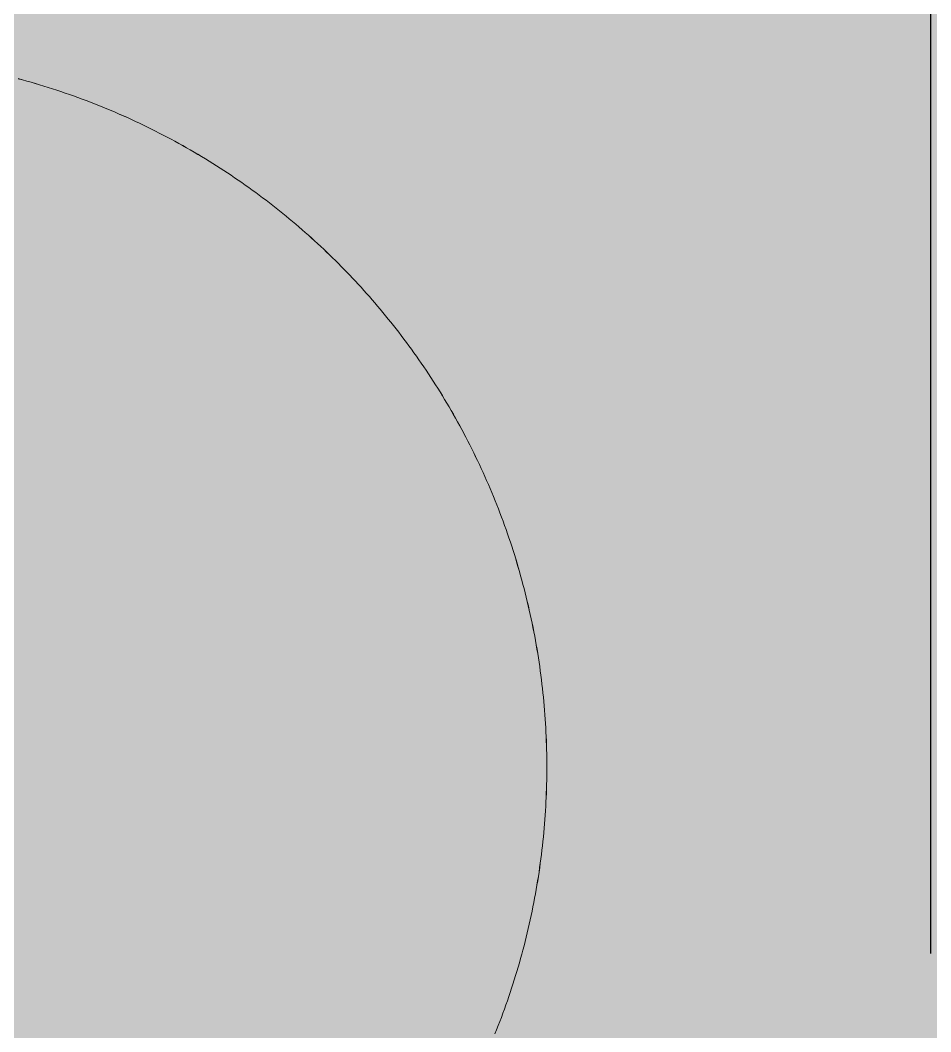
# Model space of a CAD drawing. Header units: millimetres. Extents: x 5622 to 8918, y 2044 to 6634.
# Drawn here: x 8594.412 to 8598.563, y 4895.119 to 4899.733 of the extents above; entities that cross this region are included whole.
import ezdxf

# ---------------------------------------------------------------- set-up
doc = ezdxf.new("R2010")
doc.units = ezdxf.units.MM
doc.linetypes.add('NASCOSTA', pattern=[9.525, 6.35, -3.175])
for name, color, linetype, lineweight in [('F_ARREDI', 7, 'Continuous', 5), ('F_FERRAMENTA', 253, 'Continuous', 5), ('F_MULTI laminato OPACO_retino', 1, 'Continuous', 5), ('F_Proiezioni', 253, 'NASCOSTA', 9)]:
    doc.layers.add(name, color=color, linetype=linetype, lineweight=lineweight)

# ---------------------------------------------------------------- blocks, each defined once
blk = doc.blocks.new("LIBRERIA_ingresso-living_sez._B.B'")
at = {"layer": 'F_MULTI laminato OPACO_retino', "true_color": 0x636466}
h = blk.add_hatch(color=251, dxfattribs=at)
h.dxf.hatch_style = 1
h.paths.add_polyline_path([(41313.1315, 11071.1262), (41913.1315, 11071.1262), (41913.1315, 13145.6262), (41313.1315, 13145.6262)])
at = {"layer": 'F_MULTI laminato OPACO_retino', "true_color": 0x939598}
h = blk.add_hatch(color=252, dxfattribs=at)
h.dxf.hatch_style = 1
h.paths.add_polyline_path([(41313.1315, 13145.6262), (41613.1315, 13145.6262), (41613.1315, 11071.1262), (41313.1315, 11071.1262)])
at = {"layer": 'F_Proiezioni', "color": 1}
for p, q in [((41594.1315, 12245.6259), (41594.1315, 12308.6259)), ((41589.9906, 12306.7603), (41589.9709, 12306.7656)), ((41590.0103, 12306.7548), (41589.9906, 12306.7603)), ((41590.0299, 12306.7492), (41590.0103, 12306.7548)), ((41590.0495, 12306.7435), (41590.0299, 12306.7492)), ((41590.0691, 12306.7377), (41590.0495, 12306.7435)), ((41590.0886, 12306.7317), (41590.0691, 12306.7377)), ((41590.1081, 12306.7257), (41590.0886, 12306.7317)), ((41590.1276, 12306.7195), (41590.1081, 12306.7257)), ((41590.147, 12306.7131), (41590.1276, 12306.7195)), ((41590.1664, 12306.7067), (41590.147, 12306.7131)), ((41590.1857, 12306.7002), (41590.1664, 12306.7067)), ((41590.205, 12306.6935), (41590.1857, 12306.7002)), ((41590.2242, 12306.6867), (41590.205, 12306.6935)), ((41590.2434, 12306.6798), (41590.2242, 12306.6867)), ((41590.2625, 12306.6728), (41590.2434, 12306.6798)), ((41590.2816, 12306.6656), (41590.2625, 12306.6728)), ((41590.3006, 12306.6583), (41590.2816, 12306.6656)), ((41590.3196, 12306.651), (41590.3006, 12306.6583)), ((41590.3385, 12306.6435), (41590.3196, 12306.651)), ((41590.3573, 12306.6359), (41590.3385, 12306.6435)), ((41590.3761, 12306.6281), (41590.3573, 12306.6359)), ((41590.3949, 12306.6203), (41590.3761, 12306.6281)), ((41590.4136, 12306.6124), (41590.3949, 12306.6203)), ((41590.4322, 12306.6043), (41590.4136, 12306.6124)), ((41590.4507, 12306.5961), (41590.4322, 12306.6043)), ((41590.4692, 12306.5878), (41590.4507, 12306.5961)), ((41590.4877, 12306.5794), (41590.4692, 12306.5878)), ((41590.5061, 12306.5709), (41590.4877, 12306.5794)), ((41590.5244, 12306.5623), (41590.5061, 12306.5709)), ((41590.5426, 12306.5536), (41590.5244, 12306.5623)), ((41590.5608, 12306.5447), (41590.5426, 12306.5536)), ((41590.5789, 12306.5358), (41590.5608, 12306.5447)), ((41590.5969, 12306.5267), (41590.5789, 12306.5358)), ((41590.6149, 12306.5176), (41590.5969, 12306.5267)), ((41590.6328, 12306.5083), (41590.6149, 12306.5176)), ((41590.6506, 12306.499), (41590.6328, 12306.5083)), ((41590.6684, 12306.4895), (41590.6506, 12306.499)), ((41590.6861, 12306.48), (41590.6684, 12306.4895)), ((41590.7037, 12306.4703), (41590.6861, 12306.48)), ((41590.7212, 12306.4605), (41590.7037, 12306.4703)), ((41590.7387, 12306.4507), (41590.7212, 12306.4605)), ((41590.756, 12306.4407), (41590.7387, 12306.4507)), ((41590.7733, 12306.4307), (41590.756, 12306.4407)), ((41590.7906, 12306.4205), (41590.7733, 12306.4307)), ((41590.8077, 12306.4103), (41590.7906, 12306.4205)), ((41590.8248, 12306.3999), (41590.8077, 12306.4103)), ((41590.8417, 12306.3895), (41590.8248, 12306.3999)), ((41590.8586, 12306.379), (41590.8417, 12306.3895)), ((41590.8755, 12306.3684), (41590.8586, 12306.379)), ((41590.8922, 12306.3577), (41590.8755, 12306.3684)), ((41590.9088, 12306.3469), (41590.8922, 12306.3577)), ((41590.9254, 12306.336), (41590.9088, 12306.3469)), ((41590.9418, 12306.325), (41590.9254, 12306.336)), ((41590.9582, 12306.314), (41590.9418, 12306.325)), ((41590.9745, 12306.3028), (41590.9582, 12306.314)), ((41590.9907, 12306.2916), (41590.9745, 12306.3028)), ((41591.0068, 12306.2803), (41590.9907, 12306.2916)), ((41591.0228, 12306.2689), (41591.0068, 12306.2803)), ((41591.0387, 12306.2575), (41591.0228, 12306.2689)), ((41591.0545, 12306.2459), (41591.0387, 12306.2575)), ((41591.0703, 12306.2343), (41591.0545, 12306.2459)), ((41591.0859, 12306.2226), (41591.0703, 12306.2343)), ((41591.1014, 12306.2108), (41591.0859, 12306.2226)), ((41591.1169, 12306.199), (41591.1014, 12306.2108)), ((41591.1322, 12306.187), (41591.1169, 12306.199)), ((41591.1475, 12306.1751), (41591.1322, 12306.187)), ((41591.1626, 12306.163), (41591.1475, 12306.1751)), ((41591.1777, 12306.1509), (41591.1626, 12306.163)), ((41591.1927, 12306.1387), (41591.1777, 12306.1509)), ((41591.2075, 12306.1264), (41591.1927, 12306.1387)), ((41591.2223, 12306.1141), (41591.2075, 12306.1264)), ((41591.2369, 12306.1017), (41591.2223, 12306.1141)), ((41591.2515, 12306.0892), (41591.2369, 12306.1017)), ((41591.2659, 12306.0767), (41591.2515, 12306.0892)), ((41591.2803, 12306.0642), (41591.2659, 12306.0767)), ((41591.2945, 12306.0515), (41591.2803, 12306.0642)), ((41591.3087, 12306.0388), (41591.2945, 12306.0515)), ((41591.3227, 12306.0261), (41591.3087, 12306.0388)), ((41591.3367, 12306.0133), (41591.3227, 12306.0261)), ((41591.3505, 12306.0005), (41591.3367, 12306.0133)), ((41591.3642, 12305.9876), (41591.3505, 12306.0005)), ((41591.3778, 12305.9746), (41591.3642, 12305.9876)), ((41591.3914, 12305.9616), (41591.3778, 12305.9746)), ((41591.4048, 12305.9486), (41591.3914, 12305.9616)), ((41591.4181, 12305.9355), (41591.4048, 12305.9486)), ((41591.4312, 12305.9224), (41591.4181, 12305.9355)), ((41591.4444, 12305.9092), (41591.4312, 12305.9224)), ((41591.4574, 12305.8959), (41591.4444, 12305.9092)), ((41591.4704, 12305.8825), (41591.4574, 12305.8959)), ((41591.4834, 12305.8689), (41591.4704, 12305.8825)), ((41591.4963, 12305.8553), (41591.4834, 12305.8689)), ((41591.5092, 12305.8416), (41591.4963, 12305.8553)), ((41591.5219, 12305.8278), (41591.5092, 12305.8416)), ((41591.5347, 12305.8139), (41591.5219, 12305.8278)), ((41591.5474, 12305.7999), (41591.5347, 12305.8139)), ((41591.56, 12305.7857), (41591.5474, 12305.7999)), ((41591.5726, 12305.7715), (41591.56, 12305.7857)), ((41591.5851, 12305.7572), (41591.5726, 12305.7715)), ((41591.5975, 12305.7428), (41591.5851, 12305.7572)), ((41591.6099, 12305.7283), (41591.5975, 12305.7428)), ((41591.6222, 12305.7137), (41591.6099, 12305.7283)), ((41591.6344, 12305.699), (41591.6222, 12305.7137)), ((41591.6466, 12305.6842), (41591.6344, 12305.699)), ((41591.6587, 12305.6694), (41591.6466, 12305.6842)), ((41591.6707, 12305.6544), (41591.6587, 12305.6694)), ((41591.6827, 12305.6393), (41591.6707, 12305.6544)), ((41591.6946, 12305.6242), (41591.6827, 12305.6393)), ((41591.7064, 12305.6089), (41591.6946, 12305.6242)), ((41591.7181, 12305.5936), (41591.7064, 12305.6089)), ((41591.7298, 12305.5782), (41591.7181, 12305.5936)), ((41591.7414, 12305.5626), (41591.7298, 12305.5782)), ((41591.7529, 12305.547), (41591.7414, 12305.5626)), ((41591.7643, 12305.5313), (41591.7529, 12305.547)), ((41591.7757, 12305.5156), (41591.7643, 12305.5313)), ((41591.787, 12305.4997), (41591.7757, 12305.5156)), ((41591.7981, 12305.4838), (41591.787, 12305.4997)), ((41591.8093, 12305.4677), (41591.7981, 12305.4838)), ((41591.8203, 12305.4516), (41591.8093, 12305.4677)), ((41591.8312, 12305.4354), (41591.8203, 12305.4516)), ((41591.842, 12305.4191), (41591.8312, 12305.4354)), ((41591.8528, 12305.4028), (41591.842, 12305.4191)), ((41591.8635, 12305.3863), (41591.8528, 12305.4028)), ((41591.874, 12305.3698), (41591.8635, 12305.3863)), ((41591.8845, 12305.3532), (41591.874, 12305.3698)), ((41591.8949, 12305.3365), (41591.8845, 12305.3532)), ((41591.9052, 12305.3197), (41591.8949, 12305.3365)), ((41591.9154, 12305.3029), (41591.9052, 12305.3197)), ((41591.9256, 12305.286), (41591.9154, 12305.3029)), ((41591.9356, 12305.269), (41591.9256, 12305.286)), ((41591.9455, 12305.2519), (41591.9356, 12305.269)), ((41591.9553, 12305.2347), (41591.9455, 12305.2519)), ((41591.9651, 12305.2175), (41591.9553, 12305.2347)), ((41591.9747, 12305.2002), (41591.9651, 12305.2175)), ((41591.9843, 12305.1829), (41591.9747, 12305.2002)), ((41591.9937, 12305.1654), (41591.9843, 12305.1829)), ((41592.0031, 12305.1479), (41591.9937, 12305.1654)), ((41592.0123, 12305.1304), (41592.0031, 12305.1479)), ((41592.0214, 12305.1127), (41592.0123, 12305.1304)), ((41592.0305, 12305.095), (41592.0214, 12305.1127)), ((41592.0394, 12305.0773), (41592.0305, 12305.095)), ((41592.0483, 12305.0594), (41592.0394, 12305.0773)), ((41592.057, 12305.0415), (41592.0483, 12305.0594)), ((41592.0656, 12305.0236), (41592.057, 12305.0415)), ((41592.0742, 12305.0055), (41592.0656, 12305.0236)), ((41592.0826, 12304.9874), (41592.0742, 12305.0055)), ((41592.0909, 12304.9693), (41592.0826, 12304.9874)), ((41592.0991, 12304.9511), (41592.0909, 12304.9693)), ((41592.1072, 12304.9328), (41592.0991, 12304.9511)), ((41592.1152, 12304.9145), (41592.1072, 12304.9328)), ((41592.123, 12304.8961), (41592.1152, 12304.9145)), ((41592.1308, 12304.8777), (41592.123, 12304.8961)), ((41592.1385, 12304.8592), (41592.1308, 12304.8777)), ((41592.146, 12304.8406), (41592.1385, 12304.8592)), ((41592.1534, 12304.822), (41592.146, 12304.8406)), ((41592.1607, 12304.8033), (41592.1534, 12304.822)), ((41592.168, 12304.7846), (41592.1607, 12304.8033)), ((41592.1751, 12304.7658), (41592.168, 12304.7846)), ((41592.182, 12304.747), (41592.1751, 12304.7658)), ((41592.1889, 12304.7281), (41592.182, 12304.747)), ((41592.1957, 12304.7092), (41592.1889, 12304.7281)), ((41592.2023, 12304.6902), (41592.1957, 12304.7092)), ((41592.2088, 12304.6712), (41592.2023, 12304.6902)), ((41592.2152, 12304.6521), (41592.2088, 12304.6712)), ((41592.2215, 12304.633), (41592.2152, 12304.6521)), ((41592.2277, 12304.6138), (41592.2215, 12304.633)), ((41592.2338, 12304.5946), (41592.2277, 12304.6138)), ((41592.2397, 12304.5754), (41592.2338, 12304.5946)), ((41592.2455, 12304.5561), (41592.2397, 12304.5754)), ((41592.2512, 12304.5367), (41592.2455, 12304.5561)), ((41592.2568, 12304.5174), (41592.2512, 12304.5367)), ((41592.2623, 12304.498), (41592.2568, 12304.5174)), ((41592.2677, 12304.4785), (41592.2623, 12304.498)), ((41592.2729, 12304.4591), (41592.2677, 12304.4785)), ((41592.278, 12304.4396), (41592.2729, 12304.4591)), ((41592.283, 12304.42), (41592.278, 12304.4396)), ((41592.2879, 12304.4005), (41592.283, 12304.42)), ((41592.2926, 12304.3809), (41592.2879, 12304.4005)), ((41592.2972, 12304.3612), (41592.2926, 12304.3809)), ((41592.3017, 12304.3416), (41592.2972, 12304.3612)), ((41592.3061, 12304.3219), (41592.3017, 12304.3416)), ((41592.3104, 12304.3022), (41592.3061, 12304.3219)), ((41592.3145, 12304.2825), (41592.3104, 12304.3022)), ((41592.3185, 12304.2627), (41592.3145, 12304.2825)), ((41592.3224, 12304.2429), (41592.3185, 12304.2627)), ((41592.3262, 12304.2231), (41592.3224, 12304.2429)), ((41592.3298, 12304.2033), (41592.3262, 12304.2231)), ((41592.3333, 12304.1834), (41592.3298, 12304.2033)), ((41592.3367, 12304.1636), (41592.3333, 12304.1834)), ((41592.34, 12304.1437), (41592.3367, 12304.1636)), ((41592.3431, 12304.1238), (41592.34, 12304.1437)), ((41592.3461, 12304.1039), (41592.3431, 12304.1238)), ((41592.349, 12304.084), (41592.3461, 12304.1039)), ((41592.3518, 12304.0641), (41592.349, 12304.084)), ((41592.3545, 12304.0442), (41592.3518, 12304.0641)), ((41592.357, 12304.0242), (41592.3545, 12304.0442)), ((41592.3594, 12304.0043), (41592.357, 12304.0242)), ((41592.3617, 12303.9843), (41592.3594, 12304.0043)), ((41592.3638, 12303.9644), (41592.3617, 12303.9843)), ((41592.3658, 12303.9444), (41592.3638, 12303.9644)), ((41592.3677, 12303.9244), (41592.3658, 12303.9444)), ((41592.3695, 12303.9045), (41592.3677, 12303.9244)), ((41592.3712, 12303.8845), (41592.3695, 12303.9045)), ((41592.3727, 12303.8646), (41592.3712, 12303.8845)), ((41592.3741, 12303.8446), (41592.3727, 12303.8646)), ((41592.3754, 12303.8247), (41592.3741, 12303.8446)), ((41592.3766, 12303.8048), (41592.3754, 12303.8247)), ((41592.3776, 12303.7848), (41592.3766, 12303.8048)), ((41592.3785, 12303.7649), (41592.3776, 12303.7848)), ((41592.3793, 12303.745), (41592.3785, 12303.7649)), ((41592.38, 12303.7251), (41592.3793, 12303.745)), ((41592.3805, 12303.7052), (41592.38, 12303.7251)), ((41592.381, 12303.6854), (41592.3805, 12303.7052)), ((41592.3813, 12303.6655), (41592.381, 12303.6854)), ((41592.3815, 12303.6457), (41592.3813, 12303.6655)), ((41592.3815, 12303.6259), (41592.3815, 12303.6457)), ((41592.3813, 12303.5862), (41592.3815, 12303.6061)), ((41592.3815, 12303.6061), (41592.3815, 12303.6259)), ((41592.3805, 12303.5464), (41592.381, 12303.5663)), ((41592.381, 12303.5663), (41592.3813, 12303.5862)), ((41592.3793, 12303.5066), (41592.38, 12303.5265)), ((41592.38, 12303.5265), (41592.3805, 12303.5464)), ((41592.3765, 12303.4467), (41592.3776, 12303.4667)), ((41592.3776, 12303.4667), (41592.3785, 12303.4866)), ((41592.3785, 12303.4866), (41592.3793, 12303.5066)), ((41592.3741, 12303.4068), (41592.3754, 12303.4267)), ((41592.3754, 12303.4267), (41592.3765, 12303.4467)), ((41592.3711, 12303.3668), (41592.3727, 12303.3868)), ((41592.3727, 12303.3868), (41592.3741, 12303.4068)), ((41592.3658, 12303.3068), (41592.3677, 12303.3268)), ((41592.3677, 12303.3268), (41592.3695, 12303.3468)), ((41592.3695, 12303.3468), (41592.3711, 12303.3668)), ((41592.3616, 12303.2668), (41592.3637, 12303.2868)), ((41592.3637, 12303.2868), (41592.3658, 12303.3068)), ((41592.3569, 12303.2268), (41592.3593, 12303.2468)), ((41592.3593, 12303.2468), (41592.3616, 12303.2668)), ((41592.3489, 12303.1669), (41592.3517, 12303.1869)), ((41592.3517, 12303.1869), (41592.3544, 12303.2069)), ((41592.3544, 12303.2069), (41592.3569, 12303.2268)), ((41592.343, 12303.127), (41592.346, 12303.147)), ((41592.346, 12303.147), (41592.3489, 12303.1669)), ((41592.3366, 12303.0872), (41592.3398, 12303.1071)), ((41592.3398, 12303.1071), (41592.343, 12303.127)), ((41592.326, 12303.0276), (41592.3296, 12303.0474)), ((41592.3296, 12303.0474), (41592.3331, 12303.0673)), ((41592.3331, 12303.0673), (41592.3366, 12303.0872)), ((41592.3183, 12302.9879), (41592.3222, 12303.0077)), ((41592.3222, 12303.0077), (41592.326, 12303.0276)), ((41592.3101, 12302.9483), (41592.3143, 12302.9681)), ((41592.3143, 12302.9681), (41592.3183, 12302.9879)), ((41592.2969, 12302.8892), (41592.3014, 12302.9089)), ((41592.3014, 12302.9089), (41592.3058, 12302.9286)), ((41592.3058, 12302.9286), (41592.3101, 12302.9483)), ((41592.2875, 12302.8499), (41592.2923, 12302.8695)), ((41592.2923, 12302.8695), (41592.2969, 12302.8892)), ((41592.2776, 12302.8107), (41592.2826, 12302.8303)), ((41592.2826, 12302.8303), (41592.2875, 12302.8499)), ((41592.2618, 12302.7522), (41592.2672, 12302.7716)), ((41592.2672, 12302.7716), (41592.2725, 12302.7912)), ((41592.2725, 12302.7912), (41592.2776, 12302.8107)), ((41592.2507, 12302.7133), (41592.2563, 12302.7327)), ((41592.2563, 12302.7327), (41592.2618, 12302.7522)), ((41592.2392, 12302.6747), (41592.245, 12302.694)), ((41592.245, 12302.694), (41592.2507, 12302.7133)), ((41592.2209, 12302.617), (41592.2271, 12302.6362)), ((41592.2271, 12302.6362), (41592.2332, 12302.6554)), ((41592.2332, 12302.6554), (41592.2392, 12302.6747)), ((41592.2082, 12302.5787), (41592.2146, 12302.5978)), ((41592.2146, 12302.5978), (41592.2209, 12302.617)), ((41592.1882, 12302.5217), (41592.1949, 12302.5406)), ((41592.1949, 12302.5406), (41592.2016, 12302.5596)), ((41592.2016, 12302.5596), (41592.2082, 12302.5787)), ((41592.1743, 12302.4839), (41592.1813, 12302.5028)), ((41592.1813, 12302.5028), (41592.1882, 12302.5217)), ((41592.1526, 12302.4276), (41592.1599, 12302.4463)), ((41592.1599, 12302.4463), (41592.1671, 12302.4651)), ((41592.1671, 12302.4651), (41592.1743, 12302.4839)), ((41592.1451, 12302.409), (41592.1526, 12302.4276))]:
    blk.add_line(p, q, dxfattribs=at)

msp = doc.modelspace()

# ---------------------------------------------------------------- linework, layer by layer
at = {"layer": 'F_FERRAMENTA', "linetype": 'NASCOSTA'}
for p, q in [((8598.5628, 4838.3265), (8598.5628, 4901.3265)), ((8594.4218, 4899.4608), (8594.4021, 4899.4662)), ((8594.4415, 4899.4554), (8594.4218, 4899.4608)), ((8594.4611, 4899.4498), (8594.4415, 4899.4554)), ((8594.4808, 4899.4441), (8594.4611, 4899.4498)), ((8594.5003, 4899.4382), (8594.4808, 4899.4441)), ((8594.5199, 4899.4323), (8594.5003, 4899.4382)), ((8594.5394, 4899.4262), (8594.5199, 4899.4323)), ((8594.5588, 4899.42), (8594.5394, 4899.4262)), ((8594.5782, 4899.4137), (8594.5588, 4899.42)), ((8594.5976, 4899.4073), (8594.5782, 4899.4137)), ((8594.6169, 4899.4007), (8594.5976, 4899.4073)), ((8594.6362, 4899.394), (8594.6169, 4899.4007)), ((8594.6554, 4899.3872), (8594.6362, 4899.394)), ((8594.6746, 4899.3803), (8594.6554, 4899.3872)), ((8594.6937, 4899.3733), (8594.6746, 4899.3803)), ((8594.7128, 4899.3662), (8594.6937, 4899.3733)), ((8594.7318, 4899.3589), (8594.7128, 4899.3662)), ((8594.7508, 4899.3515), (8594.7318, 4899.3589)), ((8594.7697, 4899.344), (8594.7508, 4899.3515)), ((8594.7886, 4899.3364), (8594.7697, 4899.344)), ((8594.8074, 4899.3287), (8594.7886, 4899.3364)), ((8594.8261, 4899.3209), (8594.8074, 4899.3287)), ((8594.8448, 4899.3129), (8594.8261, 4899.3209)), ((8594.8634, 4899.3048), (8594.8448, 4899.3129)), ((8594.882, 4899.2967), (8594.8634, 4899.3048)), ((8594.9005, 4899.2884), (8594.882, 4899.2967)), ((8594.9189, 4899.28), (8594.9005, 4899.2884)), ((8594.9373, 4899.2715), (8594.9189, 4899.28)), ((8594.9556, 4899.2628), (8594.9373, 4899.2715)), ((8594.9739, 4899.2541), (8594.9556, 4899.2628)), ((8594.992, 4899.2453), (8594.9739, 4899.2541)), ((8595.0101, 4899.2363), (8594.992, 4899.2453)), ((8595.0282, 4899.2273), (8595.0101, 4899.2363)), ((8595.0461, 4899.2181), (8595.0282, 4899.2273)), ((8595.064, 4899.2089), (8595.0461, 4899.2181)), ((8595.0819, 4899.1995), (8595.064, 4899.2089)), ((8595.0996, 4899.1901), (8595.0819, 4899.1995)), ((8595.1173, 4899.1805), (8595.0996, 4899.1901)), ((8595.1349, 4899.1708), (8595.1173, 4899.1805)), ((8595.1525, 4899.1611), (8595.1349, 4899.1708)), ((8595.1699, 4899.1512), (8595.1525, 4899.1611)), ((8595.1873, 4899.1413), (8595.1699, 4899.1512)), ((8595.2046, 4899.1312), (8595.1873, 4899.1413)), ((8595.2218, 4899.1211), (8595.2046, 4899.1312)), ((8595.239, 4899.1108), (8595.2218, 4899.1211)), ((8595.256, 4899.1005), (8595.239, 4899.1108)), ((8595.273, 4899.0901), (8595.256, 4899.1005)), ((8595.2899, 4899.0795), (8595.273, 4899.0901)), ((8595.3067, 4899.0689), (8595.2899, 4899.0795)), ((8595.3234, 4899.0582), (8595.3067, 4899.0689)), ((8595.3401, 4899.0474), (8595.3234, 4899.0582)), ((8595.3566, 4899.0366), (8595.3401, 4899.0474)), ((8595.3731, 4899.0256), (8595.3566, 4899.0366)), ((8595.3895, 4899.0145), (8595.3731, 4899.0256)), ((8595.4057, 4899.0034), (8595.3895, 4899.0145)), ((8595.4219, 4898.9922), (8595.4057, 4899.0034)), ((8595.438, 4898.9809), (8595.4219, 4898.9922)), ((8595.454, 4898.9695), (8595.438, 4898.9809)), ((8595.47, 4898.958), (8595.454, 4898.9695)), ((8595.4858, 4898.9465), (8595.47, 4898.958)), ((8595.5015, 4898.9348), (8595.4858, 4898.9465)), ((8595.5171, 4898.9231), (8595.5015, 4898.9348)), ((8595.5327, 4898.9114), (8595.5171, 4898.9231)), ((8595.5481, 4898.8995), (8595.5327, 4898.9114)), ((8595.5635, 4898.8876), (8595.5481, 4898.8995)), ((8595.5787, 4898.8756), (8595.5635, 4898.8876)), ((8595.5939, 4898.8635), (8595.5787, 4898.8756)), ((8595.6089, 4898.8514), (8595.5939, 4898.8635)), ((8595.6239, 4898.8392), (8595.6089, 4898.8514)), ((8595.6388, 4898.8269), (8595.6239, 4898.8392)), ((8595.6535, 4898.8146), (8595.6388, 4898.8269)), ((8595.6682, 4898.8022), (8595.6535, 4898.8146)), ((8595.6827, 4898.7898), (8595.6682, 4898.8022)), ((8595.6972, 4898.7773), (8595.6827, 4898.7898)), ((8595.7115, 4898.7647), (8595.6972, 4898.7773)), ((8595.7258, 4898.7521), (8595.7115, 4898.7647)), ((8595.7399, 4898.7394), (8595.7258, 4898.7521)), ((8595.754, 4898.7267), (8595.7399, 4898.7394)), ((8595.7679, 4898.7139), (8595.754, 4898.7267)), ((8595.7817, 4898.701), (8595.7679, 4898.7139)), ((8595.7955, 4898.6881), (8595.7817, 4898.701)), ((8595.8091, 4898.6752), (8595.7955, 4898.6881)), ((8595.8226, 4898.6622), (8595.8091, 4898.6752)), ((8595.836, 4898.6492), (8595.8226, 4898.6622)), ((8595.8493, 4898.6361), (8595.836, 4898.6492)), ((8595.8625, 4898.6229), (8595.8493, 4898.6361)), ((8595.8756, 4898.6097), (8595.8625, 4898.6229)), ((8595.8887, 4898.5964), (8595.8756, 4898.6097)), ((8595.9017, 4898.583), (8595.8887, 4898.5964)), ((8595.9146, 4898.5695), (8595.9017, 4898.583)), ((8595.9275, 4898.5559), (8595.9146, 4898.5695)), ((8595.9404, 4898.5421), (8595.9275, 4898.5559)), ((8595.9532, 4898.5283), (8595.9404, 4898.5421)), ((8595.9659, 4898.5144), (8595.9532, 4898.5283)), ((8595.9786, 4898.5004), (8595.9659, 4898.5144)), ((8595.9912, 4898.4863), (8595.9786, 4898.5004)), ((8596.0038, 4898.4721), (8595.9912, 4898.4863)), ((8596.0163, 4898.4578), (8596.0038, 4898.4721)), ((8596.0287, 4898.4434), (8596.0163, 4898.4578)), ((8596.0411, 4898.4288), (8596.0287, 4898.4434)), ((8596.0534, 4898.4142), (8596.0411, 4898.4288)), ((8596.0657, 4898.3996), (8596.0534, 4898.4142)), ((8596.0778, 4898.3848), (8596.0657, 4898.3996)), ((8596.0899, 4898.3699), (8596.0778, 4898.3848)), ((8596.102, 4898.3549), (8596.0899, 4898.3699)), ((8596.1139, 4898.3399), (8596.102, 4898.3549)), ((8596.1258, 4898.3247), (8596.1139, 4898.3399)), ((8596.1376, 4898.3095), (8596.1258, 4898.3247)), ((8596.1494, 4898.2941), (8596.1376, 4898.3095)), ((8596.1611, 4898.2787), (8596.1494, 4898.2941)), ((8596.1726, 4898.2632), (8596.1611, 4898.2787)), ((8596.1842, 4898.2476), (8596.1726, 4898.2632)), ((8596.1956, 4898.2319), (8596.1842, 4898.2476)), ((8596.2069, 4898.2161), (8596.1956, 4898.2319)), ((8596.2182, 4898.2003), (8596.2069, 4898.2161)), ((8596.2294, 4898.1843), (8596.2182, 4898.2003)), ((8596.2405, 4898.1683), (8596.2294, 4898.1843)), ((8596.2515, 4898.1522), (8596.2405, 4898.1683)), ((8596.2624, 4898.136), (8596.2515, 4898.1522)), ((8596.2733, 4898.1197), (8596.2624, 4898.136)), ((8596.284, 4898.1033), (8596.2733, 4898.1197)), ((8596.2947, 4898.0869), (8596.284, 4898.1033)), ((8596.3053, 4898.0703), (8596.2947, 4898.0869)), ((8596.3158, 4898.0537), (8596.3053, 4898.0703)), ((8596.3262, 4898.037), (8596.3158, 4898.0537)), ((8596.3365, 4898.0203), (8596.3262, 4898.037)), ((8596.3467, 4898.0034), (8596.3365, 4898.0203)), ((8596.3568, 4897.9865), (8596.3467, 4898.0034)), ((8596.3668, 4897.9695), (8596.3568, 4897.9865)), ((8596.3768, 4897.9524), (8596.3668, 4897.9695)), ((8596.3866, 4897.9353), (8596.3768, 4897.9524)), ((8596.3963, 4897.9181), (8596.3866, 4897.9353)), ((8596.406, 4897.9008), (8596.3963, 4897.9181)), ((8596.4155, 4897.8834), (8596.406, 4897.9008)), ((8596.425, 4897.866), (8596.4155, 4897.8834)), ((8596.4343, 4897.8485), (8596.425, 4897.866)), ((8596.4435, 4897.8309), (8596.4343, 4897.8485)), ((8596.4527, 4897.8133), (8596.4435, 4897.8309)), ((8596.4617, 4897.7956), (8596.4527, 4897.8133)), ((8596.4707, 4897.7778), (8596.4617, 4897.7956)), ((8596.4795, 4897.76), (8596.4707, 4897.7778)), ((8596.4882, 4897.7421), (8596.4795, 4897.76)), ((8596.4969, 4897.7241), (8596.4882, 4897.7421)), ((8596.5054, 4897.7061), (8596.4969, 4897.7241)), ((8596.5138, 4897.688), (8596.5054, 4897.7061)), ((8596.5221, 4897.6698), (8596.5138, 4897.688)), ((8596.5303, 4897.6516), (8596.5221, 4897.6698)), ((8596.5384, 4897.6334), (8596.5303, 4897.6516)), ((8596.5464, 4897.615), (8596.5384, 4897.6334)), ((8596.5543, 4897.5966), (8596.5464, 4897.615)), ((8596.562, 4897.5782), (8596.5543, 4897.5966)), ((8596.5697, 4897.5597), (8596.562, 4897.5782)), ((8596.5772, 4897.5411), (8596.5697, 4897.5597)), ((8596.5847, 4897.5225), (8596.5772, 4897.5411)), ((8596.592, 4897.5038), (8596.5847, 4897.5225)), ((8596.5992, 4897.4851), (8596.592, 4897.5038)), ((8596.6063, 4897.4663), (8596.5992, 4897.4851)), ((8596.6133, 4897.4475), (8596.6063, 4897.4663)), ((8596.6201, 4897.4286), (8596.6133, 4897.4475)), ((8596.6269, 4897.4097), (8596.6201, 4897.4286)), ((8596.6335, 4897.3907), (8596.6269, 4897.4097)), ((8596.6401, 4897.3717), (8596.6335, 4897.3907)), ((8596.6465, 4897.3526), (8596.6401, 4897.3717)), ((8596.6528, 4897.3335), (8596.6465, 4897.3526)), ((8596.6589, 4897.3143), (8596.6528, 4897.3335)), ((8596.665, 4897.2951), (8596.6589, 4897.3143)), ((8596.671, 4897.2759), (8596.665, 4897.2951)), ((8596.6768, 4897.2566), (8596.671, 4897.2759)), ((8596.6825, 4897.2373), (8596.6768, 4897.2566)), ((8596.6881, 4897.2179), (8596.6825, 4897.2373)), ((8596.6935, 4897.1985), (8596.6881, 4897.2179)), ((8596.6989, 4897.1791), (8596.6935, 4897.1985)), ((8596.7041, 4897.1596), (8596.6989, 4897.1791)), ((8596.7092, 4897.1401), (8596.7041, 4897.1596)), ((8596.7142, 4897.1206), (8596.7092, 4897.1401)), ((8596.7191, 4897.101), (8596.7142, 4897.1206)), ((8596.7239, 4897.0814), (8596.7191, 4897.101)), ((8596.7285, 4897.0618), (8596.7239, 4897.0814)), ((8596.733, 4897.0421), (8596.7285, 4897.0618)), ((8596.7374, 4897.0224), (8596.733, 4897.0421)), ((8596.7416, 4897.0027), (8596.7374, 4897.0224)), ((8596.7458, 4896.983), (8596.7416, 4897.0027)), ((8596.7498, 4896.9632), (8596.7458, 4896.983)), ((8596.7537, 4896.9435), (8596.7498, 4896.9632)), ((8596.7574, 4896.9237), (8596.7537, 4896.9435)), ((8596.7611, 4896.9038), (8596.7574, 4896.9237)), ((8596.7646, 4896.884), (8596.7611, 4896.9038)), ((8596.768, 4896.8641), (8596.7646, 4896.884)), ((8596.7712, 4896.8443), (8596.768, 4896.8641)), ((8596.7744, 4896.8244), (8596.7712, 4896.8443)), ((8596.7774, 4896.8045), (8596.7744, 4896.8244)), ((8596.7803, 4896.7846), (8596.7774, 4896.8045)), ((8596.7831, 4896.7646), (8596.7803, 4896.7846)), ((8596.7857, 4896.7447), (8596.7831, 4896.7646)), ((8596.7882, 4896.7248), (8596.7857, 4896.7447)), ((8596.7906, 4896.7048), (8596.7882, 4896.7248)), ((8596.7929, 4896.6849), (8596.7906, 4896.7048)), ((8596.795, 4896.6649), (8596.7929, 4896.6849)), ((8596.7971, 4896.645), (8596.795, 4896.6649)), ((8596.799, 4896.625), (8596.7971, 4896.645)), ((8596.8008, 4896.605), (8596.799, 4896.625)), ((8596.8024, 4896.5851), (8596.8008, 4896.605)), ((8596.8039, 4896.5651), (8596.8024, 4896.5851)), ((8596.8054, 4896.5452), (8596.8039, 4896.5651)), ((8596.8066, 4896.5252), (8596.8054, 4896.5452)), ((8596.8078, 4896.5053), (8596.8066, 4896.5252)), ((8596.8089, 4896.4854), (8596.8078, 4896.5053)), ((8596.8098, 4896.4655), (8596.8089, 4896.4854)), ((8596.8106, 4896.4456), (8596.8098, 4896.4655)), ((8596.8112, 4896.4257), (8596.8106, 4896.4456)), ((8596.8118, 4896.4058), (8596.8112, 4896.4257)), ((8596.8122, 4896.3859), (8596.8118, 4896.4058)), ((8596.8125, 4896.3661), (8596.8122, 4896.3859)), ((8596.8127, 4896.3463), (8596.8125, 4896.3661)), ((8596.8128, 4896.3265), (8596.8127, 4896.3463)), ((8596.8127, 4896.3066), (8596.8128, 4896.3265)), ((8596.8118, 4896.247), (8596.8122, 4896.2669)), ((8596.8122, 4896.2669), (8596.8125, 4896.2868)), ((8596.8125, 4896.2868), (8596.8127, 4896.3066)), ((8596.8106, 4896.2071), (8596.8112, 4896.2271)), ((8596.8112, 4896.2271), (8596.8118, 4896.247)), ((8596.8088, 4896.1672), (8596.8098, 4896.1872)), ((8596.8098, 4896.1872), (8596.8106, 4896.2071)), ((8596.8066, 4896.1273), (8596.8078, 4896.1473)), ((8596.8078, 4896.1473), (8596.8088, 4896.1672)), ((8596.8024, 4896.0673), (8596.8039, 4896.0873)), ((8596.8039, 4896.0873), (8596.8053, 4896.1073)), ((8596.8053, 4896.1073), (8596.8066, 4896.1273)), ((8596.7989, 4896.0273), (8596.8007, 4896.0473)), ((8596.8007, 4896.0473), (8596.8024, 4896.0673)), ((8596.795, 4895.9873), (8596.797, 4896.0073)), ((8596.797, 4896.0073), (8596.7989, 4896.0273)), ((8596.7881, 4895.9274), (8596.7905, 4895.9474)), ((8596.7905, 4895.9474), (8596.7928, 4895.9674)), ((8596.7928, 4895.9674), (8596.795, 4895.9873)), ((8596.7829, 4895.8874), (8596.7856, 4895.9074)), ((8596.7856, 4895.9074), (8596.7881, 4895.9274)), ((8596.7773, 4895.8475), (8596.7802, 4895.8675)), ((8596.7802, 4895.8675), (8596.7829, 4895.8874)), ((8596.7678, 4895.7877), (8596.7711, 4895.8076)), ((8596.7711, 4895.8076), (8596.7742, 4895.8276)), ((8596.7742, 4895.8276), (8596.7773, 4895.8475)), ((8596.7609, 4895.748), (8596.7644, 4895.7678)), ((8596.7644, 4895.7678), (8596.7678, 4895.7877)), ((8596.7534, 4895.7083), (8596.7572, 4895.7281)), ((8596.7572, 4895.7281), (8596.7609, 4895.748)), ((8596.7414, 4895.6489), (8596.7455, 4895.6686)), ((8596.7455, 4895.6686), (8596.7495, 4895.6884)), ((8596.7495, 4895.6884), (8596.7534, 4895.7083)), ((8596.7327, 4895.6094), (8596.7371, 4895.6291)), ((8596.7371, 4895.6291), (8596.7414, 4895.6489)), ((8596.7235, 4895.57), (8596.7282, 4895.5897)), ((8596.7282, 4895.5897), (8596.7327, 4895.6094)), ((8596.7088, 4895.5112), (8596.7139, 4895.5308)), ((8596.7139, 4895.5308), (8596.7187, 4895.5504)), ((8596.7187, 4895.5504), (8596.7235, 4895.57)), ((8596.6985, 4895.4722), (8596.7037, 4895.4917)), ((8596.7037, 4895.4917), (8596.7088, 4895.5112)), ((8596.6876, 4895.4333), (8596.6931, 4895.4527)), ((8596.6931, 4895.4527), (8596.6985, 4895.4722)), ((8596.6704, 4895.3752), (8596.6762, 4895.3945)), ((8596.6762, 4895.3945), (8596.682, 4895.4139)), ((8596.682, 4895.4139), (8596.6876, 4895.4333)), ((8596.6583, 4895.3367), (8596.6644, 4895.3559)), ((8596.6644, 4895.3559), (8596.6704, 4895.3752)), ((8596.6394, 4895.2792), (8596.6458, 4895.2984)), ((8596.6458, 4895.2984), (8596.6521, 4895.3175)), ((8596.6521, 4895.3175), (8596.6583, 4895.3367)), ((8596.6262, 4895.2412), (8596.6328, 4895.2602)), ((8596.6328, 4895.2602), (8596.6394, 4895.2792)), ((8596.6125, 4895.2033), (8596.6194, 4895.2222)), ((8596.6194, 4895.2222), (8596.6262, 4895.2412)), ((8596.5911, 4895.1469), (8596.5984, 4895.1656)), ((8596.5984, 4895.1656), (8596.6055, 4895.1844)), ((8596.6055, 4895.1844), (8596.6125, 4895.2033)), ((8596.5763, 4895.1095), (8596.5838, 4895.1282)), ((8596.5838, 4895.1282), (8596.5911, 4895.1469))]:
    msp.add_line(p, q, dxfattribs=at)

# ---------------------------------------------------------------- block references
at = {"layer": 'F_ARREDI'}
msp.add_blockref("LIBRERIA_ingresso-living_sez._B.B'", (-32995.5688, -7407.2995), dxfattribs=at)

doc.saveas('drawing.dxf')
